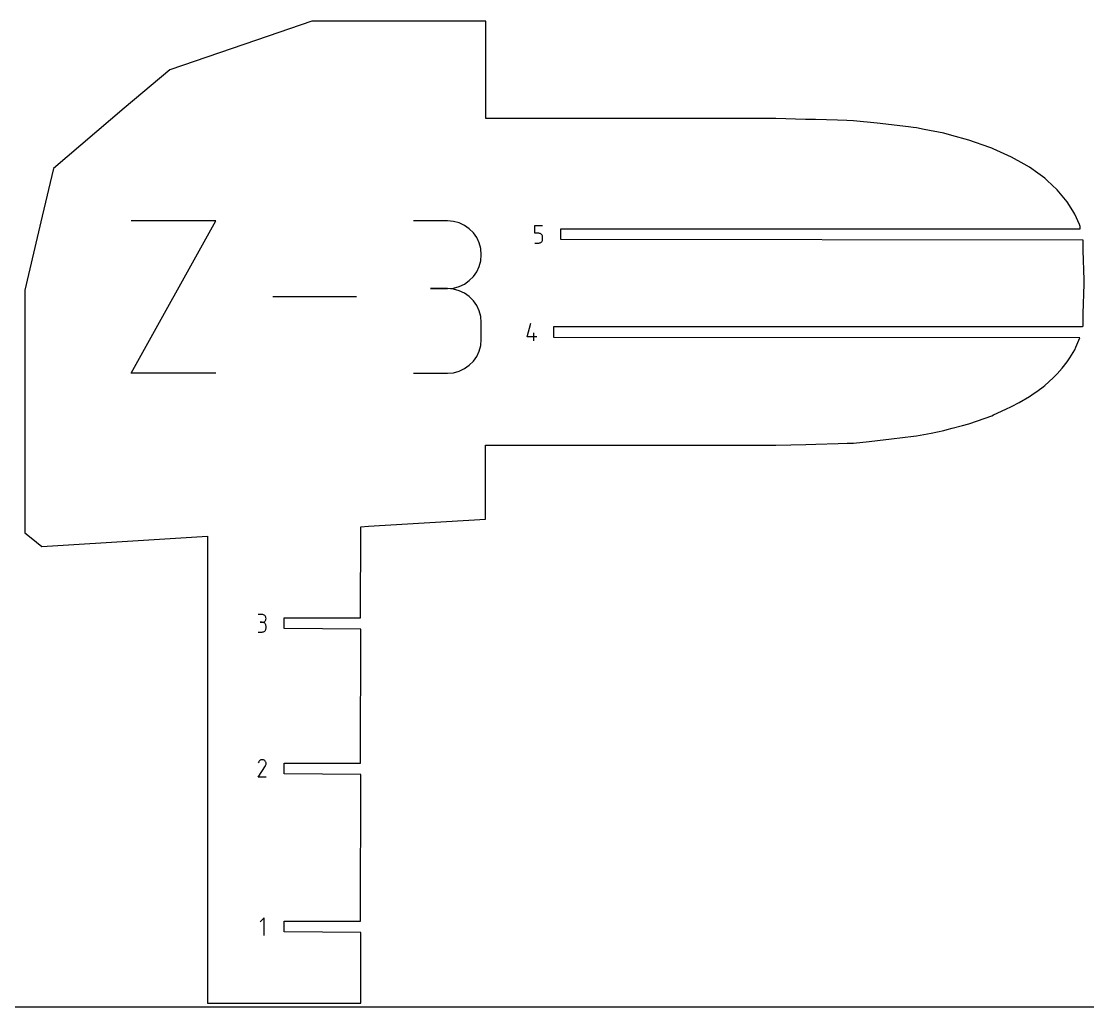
# Model space of a CAD drawing. Extents: x 0 to 3000, y 0 to 3000.
# Drawn here: x 1733.2 to 2219.6, y 0 to 449.3 of the extents above; entities that cross this region are included whole.
import ezdxf

# ---------------------------------------------------------------- set-up
doc = ezdxf.new("R2010")
doc.units = 0

msp = doc.modelspace()

# ---------------------------------------------------------------- linework, layer by layer
at = {"layer": 'annotation', "color": 1}
for p, q in [((1783.226572, 288.82013), (1821.866331, 358.4101)), ((1821.866331, 358.4101), (1783.226572, 358.4101)), ((1927.5627, 358.329365), (1912.109415, 358.329365)), ((1930.34201, 358.079898), (1927.5627, 358.329365)), ((1932.957245, 357.360977), (1930.34201, 358.079898)), ((1935.364906, 356.216816), (1932.957245, 357.360977)), ((1937.521497, 354.691631), (1935.364906, 356.216816)), ((1967.421576, 352.647754), (1967.421576, 356.210277)), ((1967.421576, 356.210277), (1970.974568, 356.210277)), ((1939.38352, 352.829638), (1937.521497, 354.691631)), ((1940.907477, 350.675053), (1939.38352, 352.829638)), ((1942.049872, 348.272091), (1940.907477, 350.675053)), ((1969.198072, 352.647754), (1967.421576, 352.647754)), ((1969.517051, 352.619241), (1969.198072, 352.647754)), ((1969.817415, 352.537007), (1969.517051, 352.619241)), ((1970.094115, 352.406012), (1969.817415, 352.537007)), ((1970.3421, 352.231215), (1970.094115, 352.406012)), ((1970.556322, 352.017575), (1970.3421, 352.231215)), ((1970.73173, 351.770051), (1970.556322, 352.017575)), ((1970.863273, 351.493602), (1970.73173, 351.770051)), ((1970.945902, 351.193188), (1970.863273, 351.493602)), ((1970.974568, 350.873767), (1970.945902, 351.193188)), ((1970.974568, 349.98878), (1970.974568, 350.873767)), ((1970.974568, 350.873767), (1970.974568, 350.873767)), ((1942.767207, 345.664968), (1942.049872, 348.272091)), ((1943.015985, 342.8979), (1942.767207, 345.664968)), ((1967.421576, 348.210277), (1969.198072, 348.210277)), ((1969.198072, 348.210277), (1969.516918, 348.238945)), ((1969.198072, 348.210277), (1969.198072, 348.210277)), ((1969.516918, 348.238945), (1969.817212, 348.321594)), ((1969.817212, 348.321594), (1970.093892, 348.45319)), ((1970.093892, 348.45319), (1970.341894, 348.628699)), ((1970.341894, 348.628699), (1970.556157, 348.843089)), ((1970.556157, 348.843089), (1970.731618, 349.091325)), ((1970.731618, 349.091325), (1970.863215, 349.368375)), ((1970.863215, 349.368375), (1970.945886, 349.669204)), ((1970.945886, 349.669204), (1970.974568, 349.98878)), ((1942.767207, 340.117841), (1943.015985, 342.8979)), ((1943.015985, 342.8979), (1943.015985, 342.8979)), ((1940.907477, 335.090036), (1942.049872, 337.500601)), ((1942.049872, 337.500601), (1942.767207, 340.117841)), ((1935.364906, 329.536959), (1937.521497, 331.064359)), ((1937.521497, 331.064359), (1939.38352, 332.930003)), ((1939.38352, 332.930003), (1940.907477, 335.090036)), ((1927.5627, 327.422794), (1919.825147, 327.422794)), ((1919.825147, 327.422794), (1927.5627, 327.422794)), ((1927.5627, 327.422794), (1930.34201, 327.67232)), ((1930.34201, 327.173328), (1927.5627, 327.422794)), ((1927.5627, 327.422794), (1927.5627, 327.422794)), ((1930.34201, 327.67232), (1932.957245, 328.391661)), ((1932.957245, 326.454406), (1930.34201, 327.173328)), ((1932.957245, 328.391661), (1935.364906, 329.536959)), ((1935.364906, 325.310245), (1932.957245, 326.454406)), ((1886.019722, 323.615115), (1847.969116, 323.615115)), ((1937.521497, 323.785061), (1935.364906, 325.310245)), ((1939.38352, 321.923068), (1937.521497, 323.785061)), ((1940.907477, 319.768482), (1939.38352, 321.923068)), ((1942.049872, 317.36552), (1940.907477, 319.768482)), ((1942.767207, 314.758397), (1942.049872, 317.36552)), ((1943.015985, 311.991329), (1942.767207, 314.758397)), ((1943.015985, 304.253776), (1943.015985, 311.991329)), ((1943.015985, 311.991329), (1943.015985, 311.991329)), ((1963.869755, 305.443351), (1965.643742, 311.664849)), ((1966.980253, 303.664849), (1966.980253, 307.21784)), ((1942.767207, 301.485559), (1943.015985, 304.253776)), ((1968.311747, 305.443351), (1963.869755, 305.443351)), ((1940.907477, 296.474684), (1942.049872, 298.877825)), ((1942.049872, 298.877825), (1942.767207, 301.485559)), ((1935.364906, 290.933891), (1937.521497, 292.458608)), ((1937.521497, 292.458608), (1939.38352, 294.320242)), ((1939.38352, 294.320242), (1940.907477, 296.474684)), ((1821.866331, 288.82013), (1783.226572, 288.82013)), ((1912.109415, 288.822312), (1927.5627, 288.822312)), ((1927.5627, 288.822312), (1930.34201, 289.071634)), ((1927.5627, 288.822312), (1927.5627, 288.822312)), ((1930.34201, 289.071634), (1932.957245, 289.790196)), ((1932.957245, 289.790196), (1935.364906, 290.933891)), ((1843.052842, 178.822305), (1841.276346, 178.822305)), ((1843.052842, 175.269314), (1842.16334, 175.269314)), ((1842.16334, 175.269314), (1843.052842, 175.269314)), ((1843.372349, 178.793627), (1843.052842, 178.822305)), ((1843.052842, 175.269314), (1843.372349, 175.297999)), ((1843.372349, 175.240635), (1843.052842, 175.269314)), ((1843.052842, 175.269314), (1843.052842, 175.269314)), ((1843.672994, 178.71098), (1843.372349, 178.793627)), ((1843.372349, 175.297999), (1843.672994, 175.380694)), ((1843.672994, 175.157989), (1843.372349, 175.240635)), ((1843.949776, 178.579448), (1843.672994, 178.71098)), ((1843.672994, 175.380694), (1843.949776, 175.512356)), ((1843.949776, 175.026457), (1843.672994, 175.157989)), ((1844.197696, 178.404114), (1843.949776, 178.579448)), ((1843.949776, 175.512356), (1844.197696, 175.687945)), ((1844.411752, 178.190061), (1844.197696, 178.404114)), ((1844.197696, 175.687945), (1844.411752, 175.902417)), ((1844.586945, 177.942372), (1844.411752, 178.190061)), ((1844.411752, 175.902417), (1844.586945, 176.150733)), ((1844.718274, 177.66613), (1844.586945, 177.942372)), ((1844.586945, 176.150733), (1844.718274, 176.427849)), ((1844.800738, 177.366417), (1844.718274, 177.66613)), ((1844.718274, 176.427849), (1844.800738, 176.728725)), ((1844.829337, 177.048318), (1844.800738, 177.366417)), ((1844.800738, 176.728725), (1844.829337, 177.048318)), ((1844.829337, 177.048318), (1844.829337, 177.048318)), ((1841.276346, 170.831837), (1843.052842, 170.831837)), ((1843.052842, 170.831837), (1843.372349, 170.860499)), ((1843.052842, 170.831837), (1843.052842, 170.831837)), ((1843.372349, 170.860499), (1843.672994, 170.943104)), ((1843.672994, 170.943104), (1843.949776, 171.074582)), ((1844.197696, 174.851123), (1843.949776, 175.026457)), ((1843.949776, 171.074582), (1844.197696, 171.249863)), ((1844.411752, 174.63707), (1844.197696, 174.851123)), ((1844.197696, 171.249863), (1844.411752, 171.463874)), ((1844.586945, 174.389381), (1844.411752, 174.63707)), ((1844.411752, 171.463874), (1844.586945, 171.711547)), ((1844.718274, 174.113139), (1844.586945, 174.389381)), ((1844.586945, 171.711547), (1844.718274, 171.98781)), ((1844.800738, 173.813426), (1844.718274, 174.113139)), ((1844.718274, 171.98781), (1844.800738, 172.287593)), ((1844.829337, 173.495326), (1844.800738, 173.813426)), ((1844.800738, 172.287593), (1844.829337, 172.605824)), ((1844.829337, 172.605824), (1844.829337, 173.495326)), ((1844.829337, 173.495326), (1844.829337, 173.495326)), ((1841.699783, 111.971762), (1841.51465, 111.709242)), ((1841.9219, 112.190906), (1841.699783, 111.971762)), ((1842.174247, 112.364918), (1841.9219, 112.190906)), ((1842.450068, 112.492043), (1842.174247, 112.364918)), ((1842.742608, 112.570526), (1842.450068, 112.492043)), ((1843.045112, 112.598614), (1842.742608, 112.570526)), ((1843.350824, 112.57455), (1843.045112, 112.598614)), ((1843.652989, 112.496579), (1843.350824, 112.57455)), ((1843.944852, 112.362948), (1843.652989, 112.496579)), ((1844.205892, 112.177584), (1843.944852, 112.362948)), ((1843.944852, 112.362948), (1843.944852, 112.362948)), ((1844.42415, 111.955149), (1844.205892, 112.177584)), ((1844.597685, 111.702459), (1844.42415, 111.955149)), ((1841.276346, 104.598744), (1844.559426, 109.884082)), ((1841.51465, 111.709242), (1841.281363, 111.261731)), ((1844.559426, 109.884082), (1844.563351, 109.888938)), ((1844.559426, 109.884082), (1844.559426, 109.884082)), ((1844.563351, 109.888938), (1844.567115, 109.893836)), ((1844.567115, 109.893836), (1844.570742, 109.898817)), ((1844.570742, 109.898817), (1844.574258, 109.903921)), ((1844.574258, 109.903921), (1844.577688, 109.90919)), ((1844.577688, 109.90919), (1844.581055, 109.914666)), ((1844.581055, 109.914666), (1844.584385, 109.92039)), ((1844.584385, 109.92039), (1844.587703, 109.926403)), ((1844.587703, 109.926403), (1844.591033, 109.932746)), ((1844.591033, 109.932746), (1844.726591, 110.2238)), ((1844.591033, 109.932746), (1844.591033, 109.932746)), ((1844.724556, 111.426333), (1844.597685, 111.702459)), ((1844.802823, 111.133586), (1844.724556, 111.426333)), ((1844.726591, 110.2238), (1844.805781, 110.525502)), ((1844.830545, 110.831037), (1844.802823, 111.133586)), ((1844.805781, 110.525502), (1844.830545, 110.831037)), ((1844.829337, 104.598744), (1841.276346, 104.598744)), ((1843.942344, 40.518459), (1842.163841, 38.739455)), ((1843.942344, 32.518459), (1843.942344, 40.518459))]:
    msp.add_line(p, q, dxfattribs=at)
at = {"layer": 'boundary', "color": 5}
for p, q in [((1865.755444, 449.316858), (1840.434711, 440.707805)), ((1914.112853, 449.316858), (1865.755444, 449.316858)), ((1945.062969, 449.316858), (1914.112853, 449.316858)), ((1945.062969, 433.62998), (1945.062969, 449.316858)), ((1840.434711, 440.707805), (1800.872824, 427.256757)), ((1945.06297, 408.998251), (1945.062969, 433.62998)), ((1800.872824, 427.256757), (1780.180437, 409.668269)), ((1780.180437, 409.668269), (1747.850019, 382.187477)), ((1945.06297, 404.937638), (1945.06297, 408.998251)), ((1951.212009, 404.949669), (1945.06297, 404.937638)), ((1952.664353, 404.952512), (1951.212009, 404.949669)), ((1973.862271, 404.960036), (1952.664353, 404.952512)), ((1978.869016, 404.961813), (1973.862271, 404.960036)), ((1990.312086, 404.961813), (1978.869016, 404.961813)), ((1993.01483, 404.961813), (1990.312086, 404.961813)), ((2014.502994, 404.961813), (1993.01483, 404.961813)), ((2018.398829, 404.961812), (2014.502994, 404.961813)), ((2041.140093, 404.961812), (2018.398829, 404.961812)), ((2043.970989, 404.961812), (2041.140093, 404.961812)), ((2069.100169, 404.961812), (2043.970989, 404.961812)), ((2069.929492, 404.961813), (2069.100169, 404.961812)), ((2077.275797, 404.961813), (2069.929492, 404.961813)), ((2090.89662, 404.618511), (2077.275797, 404.961813)), ((2095.438974, 404.499608), (2090.89662, 404.618511)), ((2105.521003, 404.19576), (2095.438974, 404.499608)), ((2109.770158, 404.059764), (2105.521003, 404.19576)), ((2112.80741, 403.958931), (2109.770158, 404.059764)), ((2123.51567, 402.835422), (2112.80741, 403.958931)), ((2137.874997, 401.173589), (2123.51567, 402.835422)), ((2140.048705, 400.922028), (2137.874997, 401.173589)), ((2141.457391, 400.744071), (2140.048705, 400.922028)), ((2144.945519, 400.046515), (2141.457391, 400.744071)), ((2153.926088, 398.250606), (2144.945519, 400.046515)), ((2157.664656, 397.292281), (2153.926088, 398.250606)), ((2165.318882, 395.169702), (2157.664656, 397.292281)), ((2174.933278, 391.833654), (2165.318882, 395.169702)), ((2175.818433, 391.526526), (2174.933278, 391.833654)), ((2176.547562, 391.214014), (2175.818433, 391.526526)), ((2184.910139, 387.366593), (2176.547562, 391.214014)), ((2190.553436, 384.172071), (2184.910139, 387.366593)), ((1747.850019, 382.187477), (1742.752215, 360.521789)), ((2193.06136, 382.752461), (2190.553436, 384.172071)), ((2196.922413, 380.052342), (2193.06136, 382.752461)), ((2199.996457, 377.760664), (2196.922413, 380.052342)), ((2201.089666, 376.74105), (2199.996457, 377.760664)), ((2205.659437, 372.479214), (2201.089666, 376.74105)), ((2207.987475, 369.695668), (2205.659437, 372.479214)), ((2210.24186, 367.000431), (2207.987475, 369.695668)), ((2212.762931, 362.967276), (2210.24186, 367.000431)), ((1742.752215, 360.521789), (1734.787251, 326.670656)), ((2213.731813, 361.417475), (2212.762931, 362.967276)), ((2215.804368, 356.619253), (2213.731813, 361.417475)), ((2216.1502, 355.818762), (2215.804368, 356.619253)), ((2216.184449, 354.660277), (2216.1502, 355.818762)), ((1979.249075, 349.760277), (1979.249075, 354.660277)), ((1979.249075, 354.660277), (2216.184449, 354.660277)), ((2217.600402, 349.510278), (1979.249075, 349.760277)), ((2217.578563, 344.887379), (2217.600402, 349.510278)), ((2218.002563, 331.491926), (2217.578563, 344.887379)), ((2217.992431, 330.495004), (2218.002563, 331.491926)), ((1734.787251, 326.670656), (1734.787251, 283.507271)), ((2217.579033, 316.102769), (2218.002616, 329.495744)), ((2218.002616, 329.495744), (2217.992431, 330.495004)), ((2217.602171, 311.223838), (2217.579033, 316.102769)), ((1976.141754, 305.214849), (1976.141754, 310.114849)), ((1976.141754, 310.114849), (2217.264353, 310.114849)), ((2217.264353, 310.114849), (2217.459354, 310.364849)), ((2217.459354, 310.364849), (2217.602171, 311.223838)), ((2216.059425, 304.964849), (1976.141754, 305.214849)), ((2214.246573, 300.767836), (2216.059425, 304.964849)), ((2211.421788, 295.878885), (2213.730499, 299.572824)), ((2213.730499, 299.572824), (2214.246573, 300.767836)), ((2207.927151, 291.222297), (2210.241228, 293.989717)), ((2210.241228, 293.989717), (2211.421788, 295.878885)), ((2203.852196, 286.824282), (2205.660057, 288.510787)), ((2205.660057, 288.510787), (2207.927151, 291.222297)), ((1734.787251, 283.507271), (1734.787252, 216.06748)), ((2197.048198, 281.028785), (2199.286702, 282.698241)), ((2199.286702, 282.698241), (2199.999083, 283.229491)), ((2199.999083, 283.229491), (2203.852196, 286.824282)), ((2188.305614, 275.546146), (2193.058573, 278.237832)), ((2193.058573, 278.237832), (2194.061223, 278.939274)), ((2194.061223, 278.939274), (2197.048198, 281.028785)), ((2176.69602, 269.842282), (2182.315371, 272.428884)), ((2182.315371, 272.428884), (2184.910895, 273.623548)), ((2184.910895, 273.623548), (2188.305614, 275.546146)), ((2169.300618, 267.202689), (2175.813324, 269.463767)), ((2175.813324, 269.463767), (2176.69602, 269.842282)), ((2148.147503, 261.583844), (2153.922237, 262.739395)), ((2153.922237, 262.739395), (2155.462578, 263.134561)), ((2155.462578, 263.134561), (2157.822551, 263.739976)), ((2157.822551, 263.739976), (2162.471704, 265.030204)), ((2162.471704, 265.030204), (2165.319861, 265.820594)), ((2165.319861, 265.820594), (2169.300618, 267.202689)), ((2119.879306, 257.773592), (2123.677201, 258.172517)), ((2123.677201, 258.172517), (2130.180371, 258.925895)), ((2130.180371, 258.925895), (2140.210222, 260.08781)), ((2140.210222, 260.08781), (2141.463019, 260.246216)), ((2141.463019, 260.246216), (2148.147503, 261.583844)), ((1944.907233, 244.674201), (1944.918266, 256.003573)), ((1944.918266, 256.003573), (1946.426603, 256.006471)), ((1946.426603, 256.006471), (1952.812709, 256.018742)), ((1952.812709, 256.018742), (1957.819454, 256.020575)), ((1957.819454, 256.020575), (1979.017371, 256.028332)), ((1979.017371, 256.028332), (1981.720114, 256.028332)), ((1981.720114, 256.028332), (1993.16318, 256.028332)), ((1993.16318, 256.028332), (2014.655154, 256.028332)), ((2014.655154, 256.028332), (2018.547307, 256.028331)), ((2018.547307, 256.028331), (2041.297865, 256.028331)), ((2041.297865, 256.028331), (2044.119857, 256.028331)), ((2044.119857, 256.028331), (2069.26419, 256.028331)), ((2069.26419, 256.028331), (2070.079095, 256.028331)), ((2070.079095, 256.028331), (2077.28523, 256.028331)), ((2077.28523, 256.028331), (2090.999684, 256.374487)), ((2090.999684, 256.374487), (2095.579637, 256.494524)), ((2095.579637, 256.494524), (2105.754871, 256.801518)), ((2105.754871, 256.801518), (2109.872028, 256.933427)), ((2109.872028, 256.933427), (2112.810453, 257.031068)), ((2112.810453, 257.031068), (2119.879306, 257.773592)), ((1944.885473, 222.329766), (1944.907233, 244.674201)), ((1888.053841, 218.832703), (1891.545979, 219.047588)), ((1891.545979, 219.047588), (1944.885473, 222.329766)), ((1734.787252, 216.06748), (1737.735742, 213.73613)), ((1788.936023, 212.733769), (1818.053849, 214.525522)), ((1818.053849, 214.525522), (1818.05385, 182.155486)), ((1887.85884, 177.281586), (1888.053841, 218.832703)), ((1737.735742, 213.73613), (1742.608794, 209.883044)), ((1742.608794, 209.883044), (1788.936023, 212.733769)), ((1818.05385, 182.155486), (1818.05385, 1.587501)), ((1853.103845, 172.381586), (1853.103845, 177.281586)), ((1853.103845, 177.281586), (1887.85884, 177.281586)), ((1888.05384, 172.131587), (1853.103845, 172.381586)), ((1887.85884, 111.048809), (1888.05384, 172.131587)), ((1853.103845, 111.048808), (1887.85884, 111.048809)), ((1853.103845, 106.148809), (1853.103845, 111.048808)), ((1888.05384, 105.898808), (1853.103845, 106.148809)), ((1887.858841, 38.968459), (1888.05384, 105.898808)), ((1853.103845, 34.068459), (1853.103845, 38.968459)), ((1853.103845, 38.968459), (1887.858841, 38.968459)), ((1888.05384, 33.818459), (1853.103845, 34.068459)), ((1888.053841, 1.5875), (1888.05384, 33.818459)), ((1818.05385, 1.587501), (1828.694985, 1.5875)), ((1828.694985, 1.5875), (1888.053841, 1.5875))]:
    msp.add_line(p, q, dxfattribs=at)
at = {"layer": 'frame', "color": 5}
msp.add_line((0, 0), (3000, 0), dxfattribs=at)

doc.saveas('drawing.dxf')
